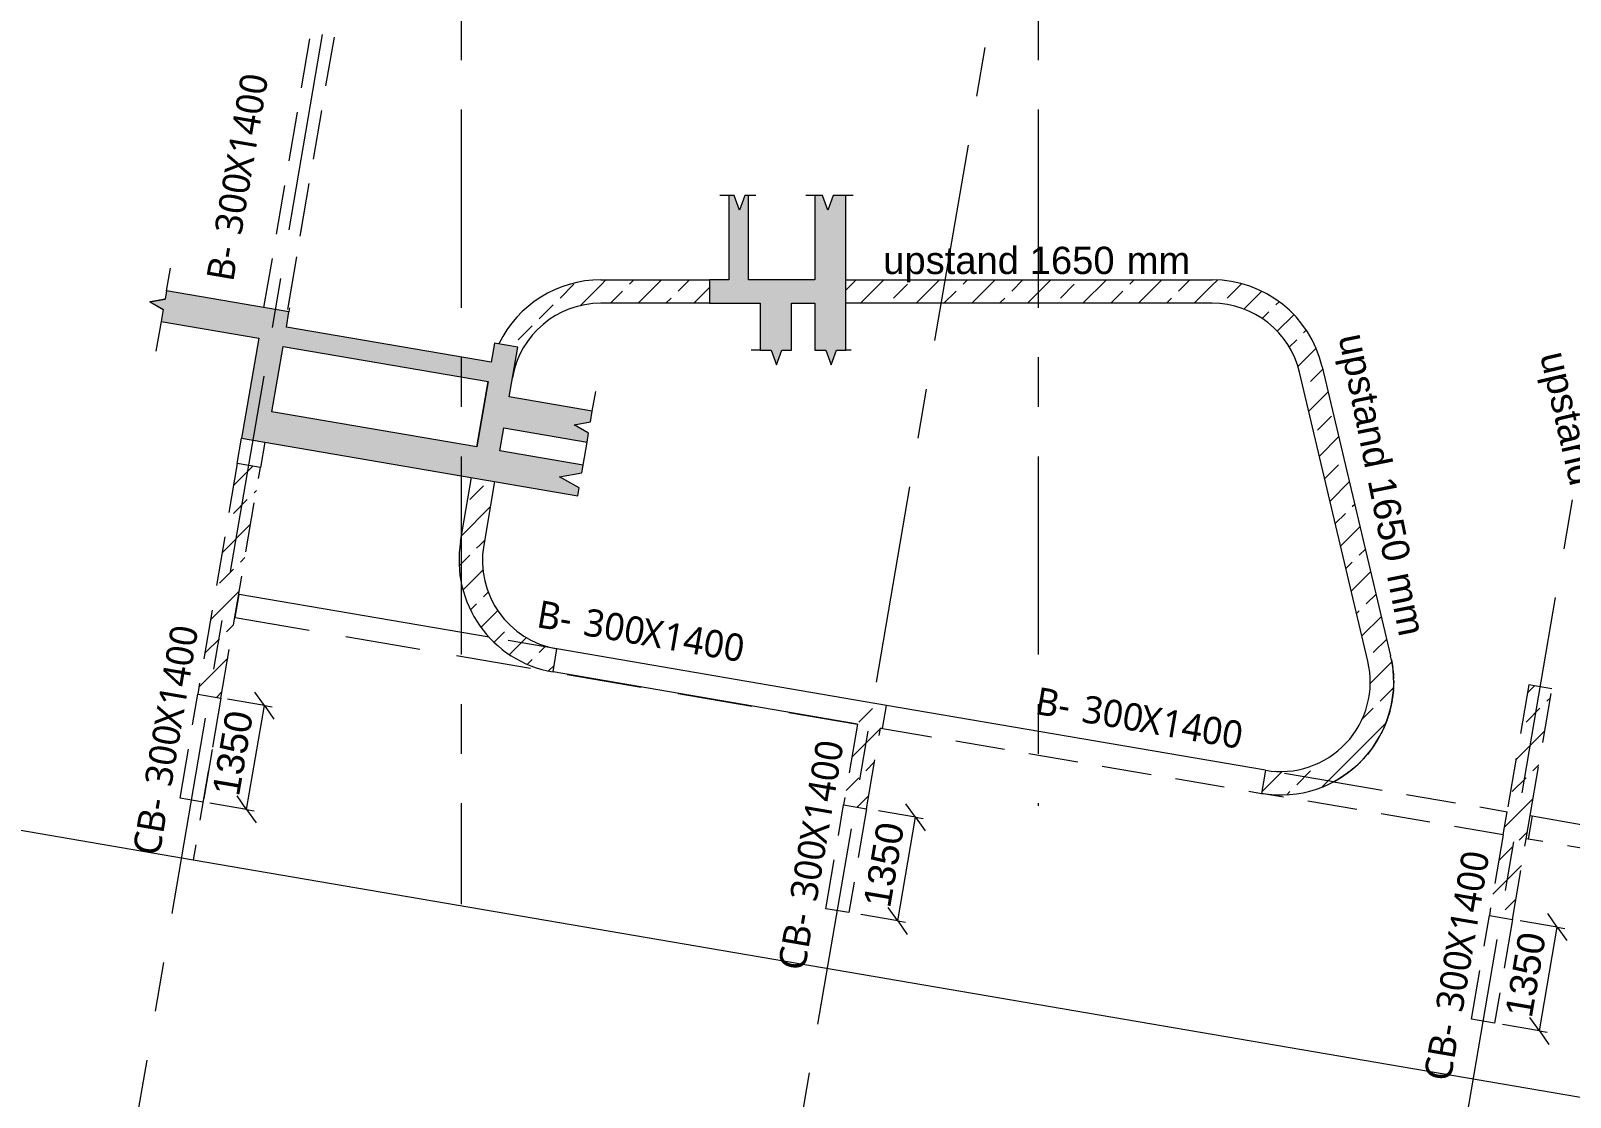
# Model space of a CAD drawing. Header units: millimetres. Extents: x 1499 to 248787, y -26353 to 51881.
# Drawn here: x 67345 to 87082, y -3381 to 10286 of the extents above; entities that cross this region are included whole.
import ezdxf

# ---------------------------------------------------------------- set-up
doc = ezdxf.new("R2010")
doc.units = ezdxf.units.MM
for name, pattern in [('Dashed __25x_', [952.5, 635, -317.5]), ('DASHED___25x_', [952.5, 635, -317.5]), ('Grid Line', [4445, 2540, -635, 635, -635]), ('HIDDEN 2', [1440, 960, -480])]:
    doc.linetypes.add(name, pattern=pattern)
for name, color, linetype, lineweight in [('A-ANNO-DIMS', 211, 'Continuous', 5), ('A-ANNO-DIMS-200', 211, 'Continuous', 5), ('A-DETL', 90, 'Continuous', 5), ('A-DETL-GENF', 92, 'Continuous', 5), ('A-DETL-HDLN', 90, 'HIDDEN 2', 5), ('A-DETL-THIN', 151, 'Continuous', 5), ('A-FLOR', 192, 'Continuous', 15), ('A-FLOR-HDLN', 190, 'Dashed __25x_', 5), ('G-ANNO-TEXT', 231, 'Continuous', 5), ('I-WALL', 2, 'Continuous', 5), ('S-BEAM', 12, 'Continuous', 15), ('S-BEAM-HDLN', 1, 'DASHED___25x_', 5), ('S-BEAM-IDEN', 2, 'Continuous', 5), ('S-GRID', 1, 'Continuous', 5)]:
    doc.layers.add(name, color=color, linetype=linetype, lineweight=lineweight)
doc.styles.add('Arial_1', font='arial.ttf', dxfattribs={"height": 350})
doc.styles.add('Trebuchet MS', font='trebuc.ttf', dxfattribs={"height": 350})
doc.dimstyles.new('Diagonal_-_1_75mm_Round_5mm_-1-200', dxfattribs={"dimscale": 304.8, "dimtxt": 1.171558, "dimasz": 0.984252, "dimexe": 0.328084, "dimexo": 0.0625, "dimgap": 0.065617, "dimtad": 1, "dimdec": 0, "dimlfac": 304.8, "dimrnd": 5, "dimdsep": 46, "dimtxsty": 'Arial_1', "dimblk1": 'OBLIQUE', "dimblk2": 'OBLIQUE', "dimsah": 1, "dimcen": 0.09, "dimazin": 0, "dimtfac": 1, "dimtdec": 4, "dimtix": 1, "dimtmove": 0, "dimatfit": 3, "dimfxl": 0.005167, "dimfxlon": 1, "dimtvp": 1, "dimtolj": 1, "dimtzin": 0, "dimarcsym": 2})
pattern_1 = [(45, (49092.77, 0), (-356.404, 356.404), []), (45, (49449.2, 0), (-356.404, 356.404), [252.016, -126.008])]

# ---------------------------------------------------------------- blocks, each defined once
blk = doc.blocks.new('DIMBLOCK33-1ST FLOOR  FRAMING PLAN')
at = {"layer": 'A-ANNO-DIMS-200', "lineweight": 15}
for p, q in [((70340, 1637), (70218, 1810)), ((70340, 1637), (70463, 1464)), ((70112, 306), (69990, 479)), ((70112, 306), (70235, 133))]:
    blk.add_line(p, q, dxfattribs=at)
at = {"layer": 'A-ANNO-DIMS-200'}
for p, q in [((70340, 1637), (69867, 1718)), ((70112, 306), (70340, 1637)), ((70340, 1637), (70439, 1620)), ((70112, 306), (69639, 387)), ((70112, 306), (70211, 289))]:
    blk.add_line(p, q, dxfattribs=at)
at = {"layer": 'A-ANNO-DIMS-200', "color": 0, "insert": (69668, 521), "char_height": 350, "width": 1292.12, "attachment_point": 1, "rotation": 80.2819, "line_spacing_factor": 0.941778, "style": 'Arial_1'}
blk.add_mtext('1350', dxfattribs=at)
blk = doc.blocks.new('_Oblique')
at = {"color": 0, "linetype": 'ByBlock', "lineweight": -2}
blk.add_line((-0.5, -0.5), (0.5, 0.5), dxfattribs=at)
blk = doc.blocks.new('DIMBLOCK53-1ST FLOOR  FRAMING PLAN')
at = {"layer": 'A-ANNO-DIMS-200'}
for p, q in [((86916, -1202), (86442, -1121)), ((86688, -2532), (86916, -1202)), ((86916, -1202), (87014, -1218)), ((86688, -2532), (86215, -2451)), ((86688, -2532), (86786, -2549))]:
    blk.add_line(p, q, dxfattribs=at)
at = {"layer": 'A-ANNO-DIMS-200', "lineweight": 15}
for p, q in [((86916, -1202), (86793, -1028)), ((86916, -1202), (87038, -1375)), ((86688, -2532), (86565, -2359)), ((86688, -2532), (86810, -2705))]:
    blk.add_line(p, q, dxfattribs=at)
at = {"layer": 'A-ANNO-DIMS-200', "color": 0, "insert": (86243, -2318), "char_height": 350, "width": 1292.12, "attachment_point": 1, "rotation": 80.2819, "line_spacing_factor": 0.941778, "style": 'Arial_1'}
blk.add_mtext('1350', dxfattribs=at)
blk = doc.blocks.new('DIMBLOCK54-1ST FLOOR  FRAMING PLAN')
at = {"layer": 'A-ANNO-DIMS-200'}
for p, q in [((78688, 207), (78215, 288)), ((78460, -1123), (78688, 207)), ((78688, 207), (78787, 190)), ((78460, -1123), (77987, -1042)), ((78460, -1123), (78559, -1140))]:
    blk.add_line(p, q, dxfattribs=at)
at = {"layer": 'A-ANNO-DIMS-200', "lineweight": 15}
for p, q in [((78688, 207), (78565, 380)), ((78688, 207), (78810, 34)), ((78460, -1123), (78338, -950)), ((78460, -1123), (78583, -1297))]:
    blk.add_line(p, q, dxfattribs=at)
at = {"layer": 'A-ANNO-DIMS-200', "color": 0, "insert": (78016, -909), "char_height": 350, "width": 1292.12, "attachment_point": 1, "rotation": 80.2819, "line_spacing_factor": 0.941778, "style": 'Arial_1'}
blk.add_mtext('1350', dxfattribs=at)

msp = doc.modelspace()

# ---------------------------------------------------------------- hatches: boundary and pattern name
at = {"layer": 'A-DETL-GENF'}
msp.add_hatch(color=8, dxfattribs=at).paths.add_polyline_path([(76904.8321, 6006.2276), (76973.2361, 6194.1661), (77096.428, 6194.1661), (77096.428, 6794.1661), (77396.428, 6794.1661), (77396.428, 6194.1661), (77536.428, 6194.1661), (77604.8321, 6006.2276), (77673.2361, 6194.1661), (77796.428, 6194.1661), (77796.428, 8176.4953), (77633.2361, 8176.4953), (77564.8321, 7988.5568), (77496.428, 8176.4953), (77396.428, 8176.4953), (77396.428, 7094.1661), (76546.428, 7094.1661), (76546.428, 8176.4953), (76498.8574, 8176.4953), (76430.192, 7987.8387), (76361.5266, 8176.4953), (76296.428, 8176.4953), (76296.428, 7094.1661), (76046.428, 7094.1661), (76046.428, 6794.1661), (76696.428, 6794.1661), (76696.428, 6194.1661), (76836.428, 6194.1661)])
h = msp.add_hatch(color=8, dxfattribs=at)
h.paths.add_polyline_path([(74358.9643, 4325.8688), (74376.199, 4426.5042), (74124.4827, 4570.1824), (74409.6599, 4621.9181), (74426.4777, 4720.1301), (73359.7579, 4902.8027), (73410.3949, 5198.4983), (74477.1184, 5015.825), (74496.3485, 5128.1196), (74310.1517, 5234.3996), (74521.1023, 5272.6694), (74544.6344, 5410.0859), (73477.9109, 5592.7591), (73587.6244, 6233.4329), (73291.9439, 6284.0707), (73249.7437, 6037.6581), (70621.7254, 6487.728), (70655.4919, 6684.8951), (69085.1768, 6953.7956), (69066.778, 6846.355), (68876.0996, 6811.763), (69044.4031, 6715.6963), (69017.6608, 6559.5348), (70267.5756, 6345.5007), (70048.1517, 5064.087), (73519.876, 4469.5602)])
h.paths.add_polyline_path([(73064.0623, 4953.4397), (70436.0391, 5403.4809), (70579.5247, 6241.3122), (73207.5429, 5791.2423)])
at = {"layer": 'I-WALL'}
h = msp.add_hatch(dxfattribs=at)
h.set_pattern_fill('FP_4', color=1, style=0, pattern_type=2)
h.set_pattern_definition(pattern_1)
h.paths.add_polyline_path([(73520.214, 5839.7885), (73544.9434, 5950.5606), (73587.6244, 6074.3864), (73627.9983, 6164.8396), (73685.1544, 6264.6879), (73752.0013, 6358.3257), (73827.8697, 6444.8156), (73912.0003, 6523.292), (74003.5512, 6592.9695), (74101.606, 6653.1508), (74205.1833, 6703.2333), (74313.2464, 6742.716), (74424.7138, 6771.2037), (74538.4698, 6788.4111), (74653.3758, 6794.1661), (74653.3758, 7094.1661), (74518.1239, 7087.8444), (74384.0514, 7068.9343), (74252.3273, 7037.6007), (74101.606, 6984.062), (74000.4881, 6938.862), (73882.569, 6872.3179), (73771.371, 6795.0647), (73667.8639, 6707.7761), (73572.95, 6611.2132), (73487.457, 6506.2179), (73412.1305, 6393.706), (73348.1888, 6274.4383), (73587.6244, 6233.4329), (73539.1833, 5950.5606)])
h = msp.add_hatch(dxfattribs=at)
h.set_pattern_fill('FP_4', color=1, style=0, pattern_type=2)
h.set_pattern_definition(pattern_1)
h.paths.add_polyline_path([(74653.3758, 6794.1661), (76046.428, 6794.1661), (76046.428, 7094.1661), (74653.3758, 7094.1661), (74653.3758, 6895.2807)])
h.paths.add_polyline_path([(78315.923, 6794.1661), (82492.7049, 6794.1661), (82492.7049, 7094.1661), (77796.428, 7094.1661), (77796.428, 6794.1661), (77981.8286, 6794.1661)])
h = msp.add_hatch(dxfattribs=at)
h.set_pattern_fill('FP_4', color=1, style=0, pattern_type=2)
h.set_pattern_definition(pattern_1)
h.paths.add_polyline_path([(83611.7956, 5908.998), (83903.7323, 5978.0846), (83868.3635, 6102.4926), (83815.4903, 6236.646), (83765.1588, 6339.4078), (83698.1439, 6450.0301), (83621.538, 6554.2406), (83535.9508, 6651.2103), (83442.0631, 6740.1675), (83340.6219, 6820.4045), (83224.9528, 6895.2807), (83118.3613, 6952.2387), (82999.3102, 7002.7871), (82876.2284, 7042.5257), (82727.8328, 7074.1361), (82610.8947, 7088.8897), (82492.7049, 7094.1661), (82492.7049, 6794.1661), (82610.8947, 6788.0766), (82727.8328, 6769.8725), (82842.2808, 6739.7466), (82953.0266, 6698.018), (83058.8974, 6645.1286), (83158.772, 6581.6385), (83251.5926, 6508.2202), (83340.6219, 6420.5659), (83412.2248, 6334.8056), (83478.3354, 6236.646), (83535.9508, 6127.4413), (83578.652, 6022.6088)])
h = msp.add_hatch(dxfattribs=at)
h.set_pattern_fill('FP_4', color=1, style=0, pattern_type=2)
h.set_pattern_definition(pattern_1)
h.paths.add_polyline_path([(84487.8659, 2207.0196), (84779.8026, 2276.1062), (83903.7323, 5978.0846), (83611.7956, 5908.998), (84471.5166, 2276.1062)])
h = msp.add_hatch(dxfattribs=at)
h.set_pattern_fill('FP_10', color=1, style=0, pattern_type=2)
h.set_pattern_definition(pattern_1)
h.paths.add_polyline_path([(69781.9948, 1732.2869), (70288.3324, 4689.2486), (69992.6363, 4739.8823), (69486.2986, 1782.9207)])
h = msp.add_hatch(dxfattribs=at)
h.set_pattern_fill('FP_4', color=1, style=0, pattern_type=2)
h.set_pattern_definition(pattern_1)
h.paths.add_polyline_path([(73152.2976, 3691.7944), (73292.1654, 4508.555), (72996.4698, 4559.192), (72856.602, 3742.4314), (72941.8277, 3727.8367)])
h = msp.add_hatch(dxfattribs=at)
h.set_pattern_fill('FP_4', color=1, style=0, pattern_type=2)
h.set_pattern_definition(pattern_1)
h.paths.add_polyline_path([(74041.042, 2068.4921), (74041.042, 2068.5093), (74091.3652, 2364.2587), (73974.2621, 2390.6874), (73860.2564, 2429.3157), (73750.9129, 2479.6493), (73647.4297, 2541.1365), (73550.9405, 2613.1039), (73462.5025, 2694.7628), (73383.0846, 2785.2186), (73313.557, 2883.4803), (73254.6813, 2988.4713), (73207.1026, 3099.0413), (73171.3422, 3213.979), (73146.8723, 3341.9722), (73136.7098, 3451.8858), (73138.2172, 3572.2486), (73152.2976, 3691.7944), (72856.602, 3742.4314), (72840.1165, 3609.5184), (72835.9649, 3475.6513), (72844.1826, 3341.9722), (72864.6996, 3209.6216), (72903.5592, 3062.0706), (72941.8277, 2953.4015), (72997.7808, 2831.718), (73064.7227, 2715.7162), (73142.0823, 2606.3859), (73229.1996, 2504.6597), (73325.3313, 2411.4056), (73429.6573, 2327.4192), (73541.2875, 2253.417), (73659.2695, 2190.0304), (73782.5969, 2137.8002), (73910.2173, 2097.1718), (74040.6836, 2068.5707)])
h = msp.add_hatch(dxfattribs=at)
h.set_pattern_fill('FP_4', color=1, style=0, pattern_type=2)
h.set_pattern_definition(pattern_1)
h.paths.add_polyline_path([(83382.8903, 492.2563), (83512.6774, 499.3459), (83641.3081, 518.0297), (83767.7488, 548.1575), (83912.4474, 598.8993), (84026.1712, 650.5706), (84138.9673, 714.4768), (84244.8121, 787.5656), (84343.7656, 869.7547), (84435.0449, 960.3949), (84525.2577, 1069.0463), (84598.5614, 1175.7078), (84661.2236, 1286.7166), (84713.9159, 1402.8659), (84756.2315, 1523.3308), (84787.8442, 1647.3991), (84808.51, 1775.2783), (84817.6764, 1904.3914), (84816.2199, 2024.3108), (84803.6602, 2150.3867), (84779.8026, 2276.1062), (84487.8659, 2207.0196), (84510.3916, 2075.2236), (84518.4241, 1970.605), (84515.1779, 1851.2977), (84499.5837, 1732.9694), (84471.8094, 1616.8946), (84425.7467, 1490.8017), (84381.0454, 1396.4688), (84319.0333, 1294.492), (84246.7859, 1199.4916), (84165.0813, 1112.4909), (84064.4804, 1027.2281), (83968.4199, 961.442), (83872.4767, 908.3671), (83762.6146, 861.7291), (83641.3081, 825.3153), (83512.6774, 802.055), (83403.0912, 793.1509), (83293.1846, 794.6746), (83174.6588, 808.6891), (83124.0198, 512.9939), (83252.9898, 496.8179), (83372.2022, 492.6316)])
h = msp.add_hatch(dxfattribs=at)
h.set_pattern_fill('FP_6', color=1, style=0, pattern_type=2)
h.set_pattern_definition(pattern_1)
h.paths.add_polyline_path([(86340.98, -1103.204), (86847.3176, 1853.7577), (86551.6215, 1904.3914), (86045.2838, -1052.5702)])
h = msp.add_hatch(dxfattribs=at)
h.set_pattern_fill('FP_8', color=1, style=0, pattern_type=2)
h.set_pattern_definition(pattern_1)
h.paths.add_polyline_path([(78061.4874, 314.5415), (78277.5248, 1576.1785), (77981.8286, 1626.8122), (77765.8106, 365.1752), (77943.0347, 334.8248)])

# ---------------------------------------------------------------- linework, layer by layer
at = {"layer": 'A-DETL'}
for p, q in [((76296.428, 8176.4953), (76181.5266, 8176.4953)), ((76638.8574, 8176.4953), (76546.428, 8176.4953)), ((77396.428, 8176.4953), (77281.5266, 8176.4953)), ((77888.8574, 8176.4953), (77796.428, 8176.4953)), ((69086.8856, 6953.503), (69136.2643, 7241.851)), ((68871.9604, 6811.8897), (69066.9331, 6847.2608)), ((69044.0543, 6713.6595), (68871.9604, 6811.8897)), ((70663.9232, 6734.141), (70655.4903, 6684.8953)), ((68954.5041, 6180.4939), (69019.3679, 6559.2425)), ((76696.428, 6194.1661), (76581.5266, 6194.1661)), ((77861.5266, 6194.1661), (77796.428, 6194.1661)), ((73063.9841, 4953.4425), (73182.1388, 5643.4092)), ((74544.6344, 5410.0859), (74587.7873, 5662.0779)), ((74426.4815, 4720.1301), (74477.1184, 5015.825))]:
    msp.add_line(p, q, dxfattribs=at)
at = {"layer": 'A-DETL-HDLN'}
msp.add_line((69966.1082, 2766.3755), (77943.0349, 1400.2607), dxfattribs=at)
at = {"layer": 'A-DETL-THIN'}
for p, q in [((76361.5266, 8176.4953), (76296.428, 8176.4953)), ((76296.428, 8176.4953), (76296.428, 7094.1661)), ((76430.192, 7987.8387), (76361.5266, 8176.4953)), ((76498.8574, 8176.4953), (76430.192, 7987.8387)), ((76546.428, 8176.4953), (76498.8574, 8176.4953)), ((76546.428, 7094.1661), (76546.428, 8176.4953)), ((77496.428, 8176.4953), (77396.428, 8176.4953)), ((77396.428, 8176.4953), (77396.428, 7094.1661)), ((77564.8321, 7988.5568), (77496.428, 8176.4953)), ((77633.2361, 8176.4953), (77564.8321, 7988.5568)), ((77796.428, 8176.4953), (77633.2361, 8176.4953)), ((77796.428, 6194.1661), (77796.428, 8176.4953)), ((69085.1768, 6953.7956), (69066.778, 6846.355)), ((70655.4919, 6684.8951), (69085.1768, 6953.7956)), ((76296.428, 7094.1661), (76046.428, 7094.1661)), ((76046.428, 7094.1661), (76046.428, 6794.1661)), ((77396.428, 7094.1661), (76546.428, 7094.1661)), ((69066.778, 6846.355), (68876.0996, 6811.763)), ((68876.0996, 6811.763), (69044.4031, 6715.6963)), ((69044.4031, 6715.6963), (69017.6608, 6559.5348)), ((76046.428, 6794.1661), (76696.428, 6794.1661)), ((76696.428, 6794.1661), (76696.428, 6194.1661)), ((77096.428, 6194.1661), (77096.428, 6794.1661)), ((77096.428, 6794.1661), (77396.428, 6794.1661)), ((77396.428, 6794.1661), (77396.428, 6194.1661)), ((69017.6608, 6559.5348), (70267.5791, 6345.499)), ((70621.7254, 6487.728), (70655.4919, 6684.8951)), ((70267.5791, 6345.499), (70048.1266, 5064.087)), ((73249.7437, 6037.6581), (70621.7254, 6487.728)), ((70436.0391, 5403.4809), (70579.5247, 6241.3122)), ((70579.5247, 6241.3122), (73207.5429, 5791.2423)), ((73291.9439, 6284.0707), (73249.7437, 6037.6581)), ((73587.6244, 6233.4329), (73291.9439, 6284.0707)), ((73477.9109, 5592.7591), (73587.6244, 6233.4329)), ((76696.428, 6194.1661), (76836.428, 6194.1661)), ((76836.428, 6194.1661), (76904.8321, 6006.2276)), ((76904.8321, 6006.2276), (76973.2361, 6194.1661)), ((76973.2361, 6194.1661), (77096.428, 6194.1661)), ((77396.428, 6194.1661), (77536.428, 6194.1661)), ((77536.428, 6194.1661), (77604.8321, 6006.2276)), ((77604.8321, 6006.2276), (77673.2361, 6194.1661)), ((77673.2361, 6194.1661), (77796.428, 6194.1661)), ((73207.5429, 5791.2423), (73064.0623, 4953.4397)), ((74544.6344, 5410.0859), (73477.9109, 5592.7591)), ((73064.0623, 4953.4397), (70436.0391, 5403.4809)), ((74521.1023, 5272.6694), (74544.6344, 5410.0859)), ((73359.7579, 4902.8027), (73410.3949, 5198.4983)), ((73410.3949, 5198.4983), (74477.1184, 5015.825)), ((74310.1517, 5234.3996), (74521.1023, 5272.6694)), ((74496.3485, 5128.1196), (74310.1517, 5234.3996)), ((70048.1266, 5064.087), (74358.9643, 4325.8688)), ((74477.1184, 5015.825), (74496.3485, 5128.1196)), ((74426.4777, 4720.1301), (73359.7579, 4902.8027)), ((74124.4827, 4570.1824), (74409.6599, 4621.9181)), ((74376.199, 4426.5042), (74124.4827, 4570.1824)), ((74409.6599, 4621.9181), (74426.4777, 4720.1301)), ((74358.9643, 4325.8688), (74376.199, 4426.5042))]:
    msp.add_line(p, q, dxfattribs=at)
at = {"layer": 'A-FLOR'}
for p, q in [((84791.4136, 2222.5323), (84803.6602, 2151.0058)), ((77943.0347, 1400.2594), (74041.042, 2068.4921)), ((57514.9429, 1701.3664), (69427.3962, -338.693)), ((78265.2834, 1345.073), (78238.7299, 1349.6204)), ((84084.6201, 681.2135), (84045.1485, 659.6064)), ((69427.3962, -338.693), (69427.6347, -337.3002)), ((69427.6347, -337.3002), (127383.8787, -10262.5513))]:
    msp.add_line(p, q, dxfattribs=at)
at = {"layer": 'A-FLOR', "flags": 128}
for points in [[(84811.3199, 2089.0172), (84816.4487, 2024.295), (84816.5646, 2022.2247)], [(84814.4369, 1830.132), (84808.51, 1769.9559), (84807.9433, 1765.2832)], [(84818.6725, 1959.278), (84818.0694, 1896.9508), (84817.9597, 1893.5625)], [(84798.7612, 1702.1163), (84787.8442, 1644.2897), (84786.5943, 1638.397)], [(84733.7788, 1453.0459), (84713.9159, 1400.8036), (84710.659, 1392.7811)], [(84771.8003, 1576.1074), (84756.2315, 1520.9217), (84754.0809, 1513.9028)], [(84625.8563, 1219.5247), (84598.5614, 1173.9911), (84592.5407, 1164.4361)], [(84685.0017, 1333.8766), (84661.2236, 1284.8619), (84656.6706, 1275.9856)], [(84478.4079, 1008.8013), (84445.3337, 970.8371), (84435.9522, 960.5399)], [(84556.81, 1110.8827), (84526.4125, 1069.0463), (84518.7743, 1059.0107)], [(84296.0766, 827.4648), (84258.9517, 797.5978), (84245.816, 787.5023)], [(84391.2678, 914.0808), (84355.9502, 880.121), (84344.7267, 869.7989)], [(84193.5847, 749.6337), (84155.0865, 723.9042), (84140.0099, 714.3049)]]:
    msp.add_lwpolyline(points, dxfattribs=at)
at = {"layer": 'A-FLOR-HDLN'}
for p, q in [((71393.7377, 11144.1571), (70630.8492, 6689.1149)), ((70343.9033, 5013.4361), (70288.3873, 4689.2392)), ((69992.6363, 4739.8823), (69486.2986, 1782.9207)), ((70288.3873, 4689.2392), (69992.6363, 4739.8823)), ((69781.9948, 1732.2869), (70288.3324, 4689.2486)), ((84803.6602, 2151.0058), (84803.769, 2150.2566)), ((84803.9324, 2149.1269), (84807.1661, 2125.2976)), ((84816.6284, 2021.0606), (84818.249, 1981.1874)), ((84817.9192, 1892.372), (84815.5624, 1845.7442)), ((86551.6215, 1904.3914), (86273.1356, 278.0619)), ((86847.3176, 1853.7577), (86551.6215, 1904.3914)), ((86568.8309, 227.4228), (86847.3176, 1853.7577)), ((69782.033, 1732.2804), (69427.6347, -337.3002)), ((84786.3328, 1637.1792), (84774.2819, 1585.7537)), ((84807.7942, 1764.0747), (84800.7265, 1714.1308)), ((77943.0347, 1400.2594), (77765.7912, 365.1752)), ((84710.164, 1391.5737), (84688.049, 1340.5144)), ((84753.7039, 1512.6853), (84736.5987, 1460.9879)), ((78061.4874, 314.5415), (78238.7299, 1349.6204)), ((78265.3323, 1345.0646), (83124.0198, 512.9939)), ((84656.0558, 1274.7986), (84629.0555, 1225.1188)), ((84517.9176, 1057.8965), (84481.7585, 1012.7994)), ((84591.8051, 1163.2799), (84560.1062, 1115.6135)), ((84343.6303, 868.8022), (84299.4408, 830.2721)), ((84434.975, 959.4787), (84394.6392, 917.445)), ((84138.6843, 713.4734), (84087.9034, 683.0829)), ((84244.6027, 786.5818), (84196.9179, 751.9461)), ((86222.5019, -17.6343), (86045.2838, -1052.5702)), ((86340.98, -1103.204), (86518.1971, -68.2733))]:
    msp.add_line(p, q, dxfattribs=at)
at = {"layer": 'I-WALL'}
for p, q in [((74653.3758, 7094.1661), (76046.428, 7094.1661)), ((77796.428, 7094.1661), (82492.7049, 7094.1661)), ((76046.428, 6794.1661), (74653.3758, 6794.1661)), ((82492.7049, 6794.1661), (77796.428, 6794.1661)), ((83903.7323, 5978.0846), (84779.8026, 2276.1062)), ((73063.9841, 4953.4425), (73207.4573, 5791.257)), ((84487.8659, 2207.0196), (83611.7956, 5908.998)), ((72856.602, 3742.4314), (72996.4698, 4559.192)), ((73292.1654, 4508.555), (73152.2976, 3691.7944)), ((74041.042, 2068.4921), (74091.681, 2364.1874)), ((83174.6588, 808.6891), (83124.0198, 512.9939))]:
    msp.add_line(p, q, dxfattribs=at)
for centre, radius, start, end in [((74653.3758, 5644.1661), 1450, 90, 154.22602071), ((82492.7049, 5644.1661), 1450, 13.31406674, 90), ((74653.3758, 5644.1661), 1150, 90, 170.20520935), ((82492.7049, 5644.1661), 1150, 13.31406674, 90), ((74285.7974, 3497.6859), 1450, 170.28252588, 260.28212622), ((74285.7974, 3497.6859), 1150, 170.28252588, 260.28212622), ((83368.7752, 1942.1876), 1450, 260.28212622, 13.31406674), ((83368.7752, 1942.1876), 1150, 260.28212622, 13.31406674)]:
    msp.add_arc(centre, radius, start, end, dxfattribs=at)
at = {"layer": 'S-BEAM'}
for p, q in [((69966.1082, 2766.3755), (70016.7484, 3062.0706)), ((73221.9217, 2513.1581), (70016.7484, 3062.0706)), ((78315.923, 1640.7681), (74091.681, 2364.2046)), ((83174.6588, 808.6891), (78315.9224, 1640.7682)), ((78238.7299, 1349.6205), (78265.2828, 1345.0731))]:
    msp.add_line(p, q, dxfattribs=at)
at = {"layer": 'S-BEAM-HDLN'}
for p, q in [((70335.0786, 6739.7626), (71089.3676, 11144.1571)), ((70902.9343, 8278.3051), (70630.7745, 6689.1277)), ((69992.7105, 4740.6299), (70048.1052, 5064.087)), ((70343.8015, 5013.4536), (70288.4056, 4689.9897)), ((70288.4056, 4689.9897), (69992.7105, 4740.6299)), ((74090.4309, 2364.4187), (73221.9706, 2513.1497)), ((69258.4176, 452.2929), (69486.2991, 1782.9239)), ((69486.2991, 1782.9239), (69781.9942, 1732.2837)), ((78265.2834, 1345.073), (78315.9224, 1640.7682)), ((69669.2636, 1074.0346), (69554.1126, 401.6527)), ((84045.1621, 659.6118), (83175.6011, 808.5278)), ((84045.1621, 659.6118), (86273.1356, 278.0619)), ((69554.1126, 401.6527), (69258.4176, 452.2929)), ((86222.5019, -17.6343), (83125.1107, 512.807)), ((77537.9102, -965.4525), (77765.7918, 365.1785)), ((77765.7918, 365.1785), (78061.4868, 314.5383)), ((78061.4868, 314.5383), (77833.6052, -1016.0927)), ((86222.5019, -17.6343), (86273.1356, 278.0619)), ((86518.1971, -68.2733), (86568.8309, 227.4228)), ((86595.3896, 222.8745), (86544.7506, -72.8207)), ((86568.8309, 227.4228), (86595.3896, 222.8745)), ((86595.3896, 222.8745), (88730.3094, -142.7395)), ((86544.7506, -72.8207), (86518.1971, -68.2733)), ((89549.0855, -587.3258), (86544.7506, -72.8207)), ((77833.6052, -1016.0927), (77537.9102, -965.4525)), ((85817.4028, -2383.198), (86045.2844, -1052.567)), ((86045.2844, -1052.567), (86340.9794, -1103.2072)), ((86340.9794, -1103.2072), (86113.0978, -2433.8382)), ((86113.0978, -2433.8382), (85817.4028, -2383.198))]:
    msp.add_line(p, q, dxfattribs=at)
at = {"layer": 'S-GRID', "linetype": 'Grid Line'}
for p, q in [((72862.5298, 49281.3629), (72862.5298, -905.3457)), ((80262.5298, 49281.3629), (80262.5298, 351.3451)), ((67656.8551, -9789.5828), (71275.7119, 11344.1819)), ((75936.3377, -11207.3866), (79797.974, 11344.1858)), ((84215.8184, -12625.2016), (88320.236, 11344.1897))]:
    msp.add_line(p, q, dxfattribs=at)

# ---------------------------------------------------------------- texts
at = {"layer": 'G-ANNO-TEXT', "color": 7, "char_height": 350, "attachment_point": 1, "style": 'Arial_1'}
for s, insert, width in [('upstand ', (78274.2898, 7518.857), 2276.7925), ('1650 ', (80152.8315, 7518.857), 1507.1725), ('mm', (81396.3731, 7518.857), 994.0925)]:
    msp.add_mtext(s, dxfattribs=dict(at, insert=insert, width=width))
for s, insert, width, rotation in [('upstand ', (84454.9997, 6435.242), 2276.7925, 281.43407855), ('upstand ', (87035.1206, 6207.4653), 2276.7925, 283.02441799), ('1650 ', (84827.4025, 4593.9829), 1507.1725, 281.43407855), ('mm', (85073.9226, 3375.1213), 994.0925, 281.43407855)]:
    msp.add_mtext(s, dxfattribs=dict(at, insert=insert, width=width, rotation=rotation))
at = {"layer": 'S-BEAM-IDEN', "char_height": 350, "attachment_point": 1, "style": 'Trebuchet MS'}
for s, insert, width, rotation in [('1400', (69871.1327, 8734.8674), 1218.565, 80.28189972), ('X', (69824.2377, 8461.0415), 336.70875, 80.28189972), ('300', (69696.9514, 7717.7996), 913.92375, 80.28189972), ('B- ', (69594.2291, 7117.9904), 737.5525, 80.28189972), ('B- ', (73875.086, 2990.7794), 737.5525, 350.28189972), ('300', (74474.8952, 2888.0571), 913.92375, 350.28189972), ('1400', (68973.9875, 1663.3003), 1218.565, 80.28189972), ('X', (75218.1371, 2760.7707), 336.70875, 350.28189972), ('1400', (75491.963, 2713.8758), 1218.565, 350.28189972), ('B- ', (80264.9763, 1877.9288), 737.5525, 350.28212622), ('X', (68927.0925, 1389.4744), 336.70875, 80.28189972), ('300', (80864.786, 1775.2089), 913.92375, 350.28212622), ('X', (81608.0283, 1647.9255), 336.70875, 350.28212622), ('1400', (81881.8544, 1601.0316), 1218.565, 350.28212622), ('300', (68799.8062, 646.2326), 913.92375, 80.28189972), ('1400', (77247.2944, 190.0103), 1218.565, 80.28189972), ('CB- ', (68647.9558, -240.4419), 1090.295, 80.28189972), ('X', (77200.3995, -83.8157), 336.70875, 80.28189972), ('300', (77073.1131, -827.0575), 913.92375, 80.28189972), ('1400', (85526.787, -1227.7352), 1218.565, 80.28189972), ('CB- ', (76921.2628, -1713.732), 1090.295, 80.28189972), ('X', (85479.8921, -1501.5611), 336.70875, 80.28189972), ('300', (85352.6058, -2244.803), 913.92375, 80.28189972), ('CB- ', (85200.7554, -3131.4775), 1090.295, 80.28189972)]:
    msp.add_mtext(s, dxfattribs=dict(at, insert=insert, width=width, rotation=rotation))

# ---------------------------------------------------------------- dimensions: what is measured, and where the dimension line sits
at = {"layer": 'A-ANNO-DIMS'}
for base, p1, p2, picture, middle in [((70340.2587, 1636.6796), (69639.2644, 387.0698), (69867.1466, 1717.704), 'DIMBLOCK33-1ST FLOOR  FRAMING PLAN', (70030.4684, 1004.9033)), ((78687.9534, 207.254), (77986.9592, -1042.3559), (78214.8413, 288.2783), 'DIMBLOCK54-1ST FLOOR  FRAMING PLAN', (78378.1631, -424.5223)), ((86915.5475, -1201.6034), (86214.5533, -2451.2133), (86442.4354, -1120.5791), 'DIMBLOCK53-1ST FLOOR  FRAMING PLAN', (86605.7572, -1833.3797))]:
    dim = msp.add_linear_dim(base=base, p1=p1, p2=p2, angle=80.28189972, dimstyle='Diagonal_-_1_75mm_Round_5mm_-1-200', override={"dimpost": '<>', "dimfxl": 1350.006557}, dxfattribs=at)
    dim.commit()
    dim.dimension.update_dxf_attribs({"geometry": picture, "text_midpoint": middle})

doc.saveas('drawing.dxf')
